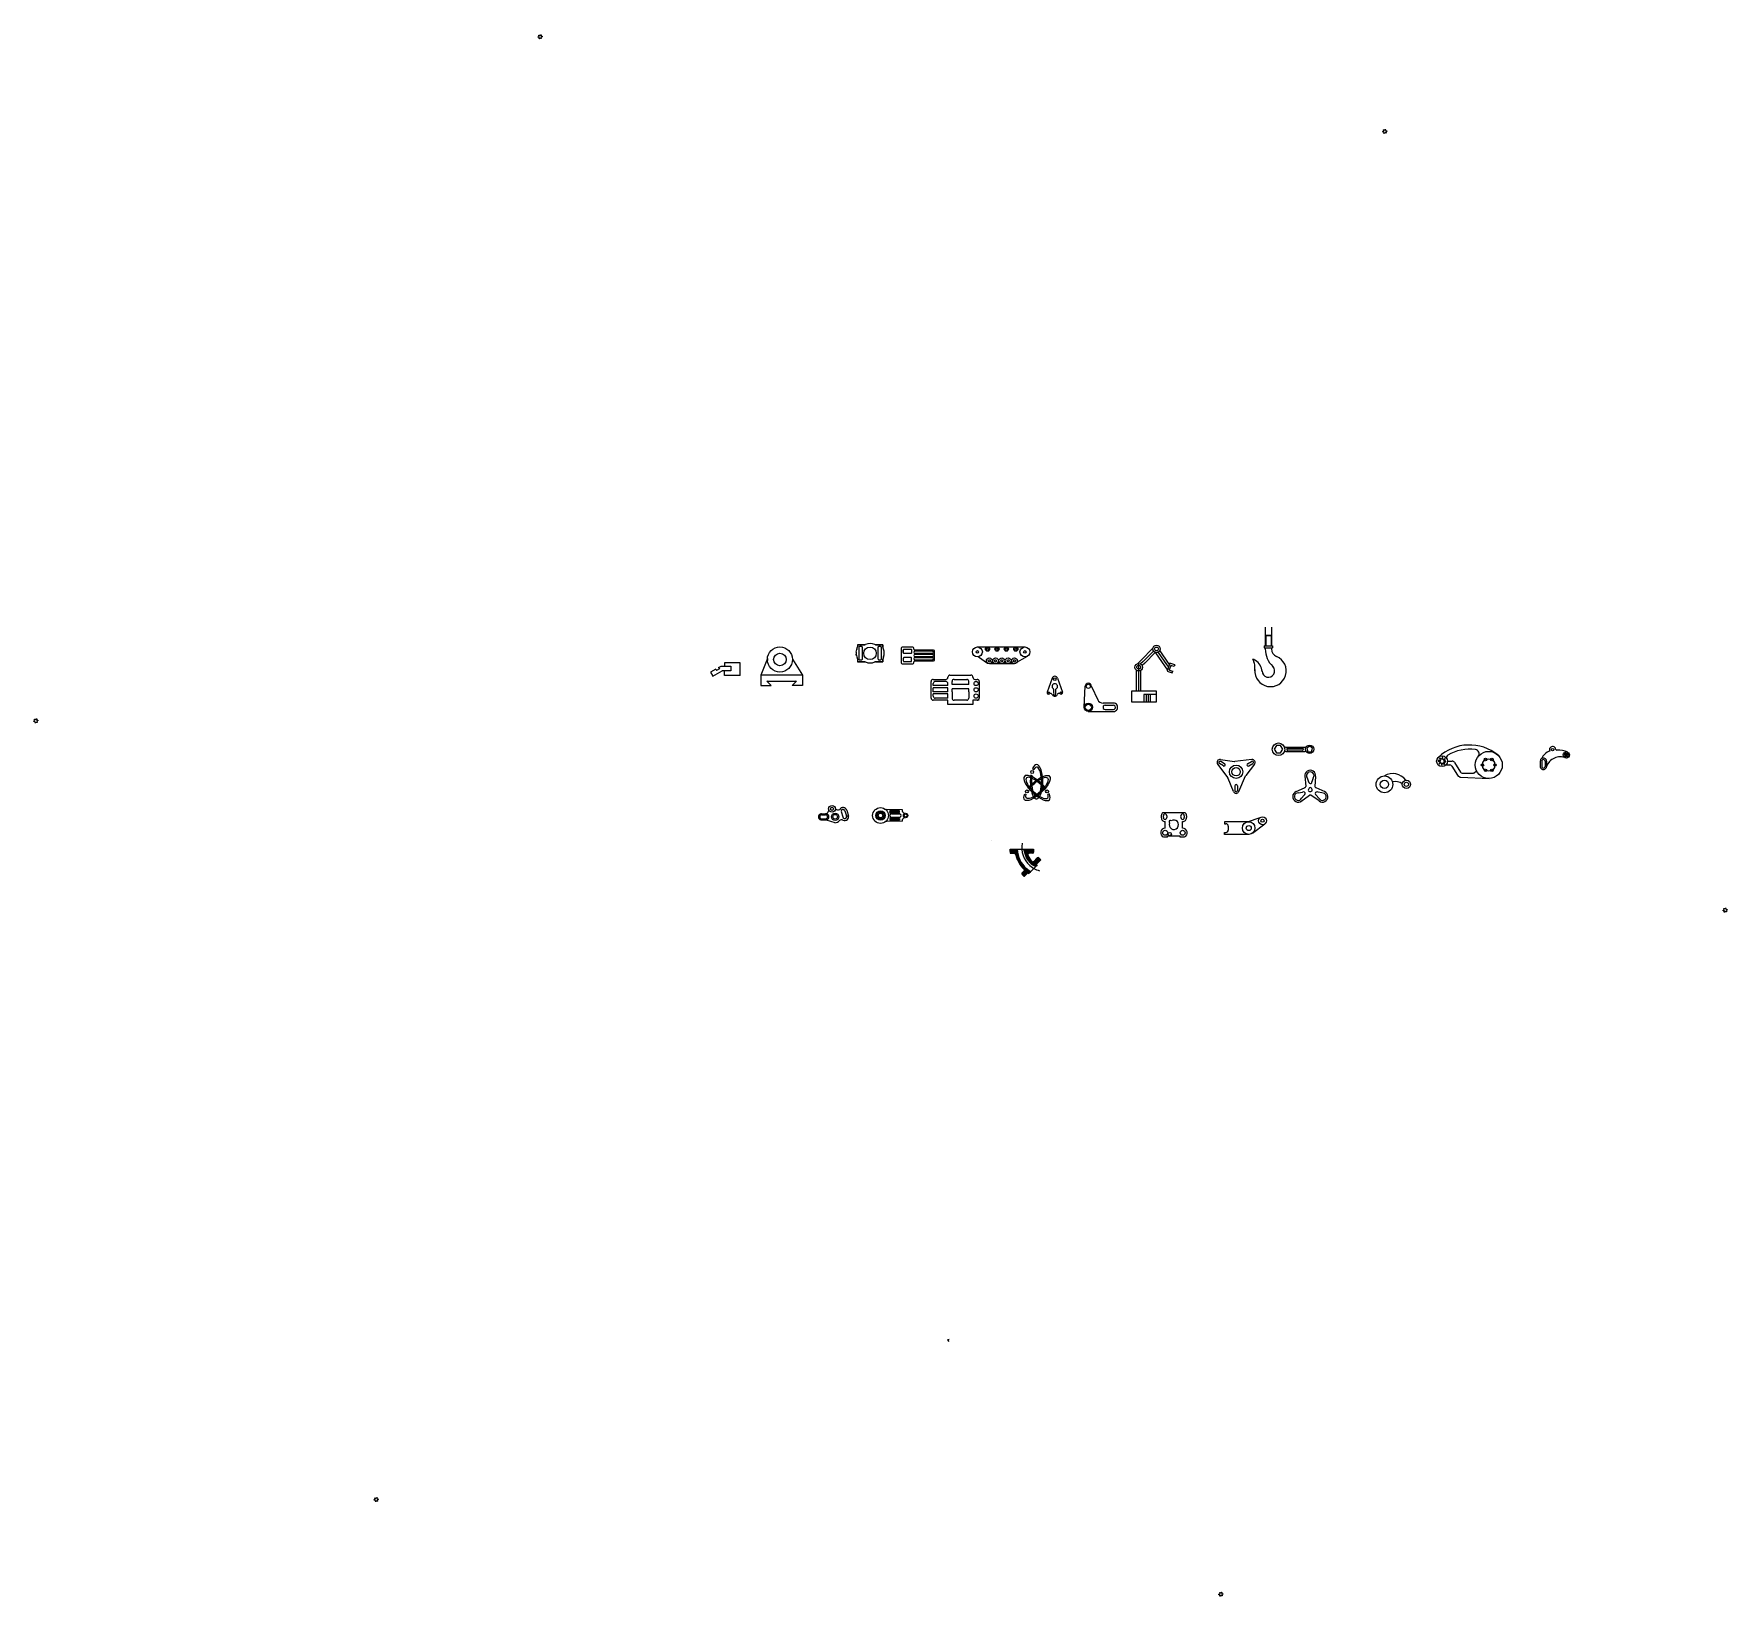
# Model space of a CAD drawing. Header units: millimetres. Extents: x -3283 to 4809, y -4488 to 2982.
import ezdxf

# ---------------------------------------------------------------- set-up
doc = ezdxf.new("R2010")
doc.units = ezdxf.units.MM
doc.header["$MEASUREMENT"] = 0

# ---------------------------------------------------------------- blocks, each defined once
blk = doc.blocks.new('*U1')
for radius in [13.8, 5]:
    blk.add_circle((0, 0), radius)
blk = doc.blocks.new('*U2')
at = {"color": 0, "linetype": 'ByBlock', "lineweight": -2, "transparency": 16777216}
for p in [(0, 0), (30, 0), (60, 0), (90, 0), (120, 0)]:
    blk.add_blockref('*U1', p, dxfattribs=at)
blk = doc.blocks.new('*U3')
for radius in [10, 5]:
    blk.add_circle((0, 0), radius)
blk = doc.blocks.new('*U4')
at = {"color": 0, "linetype": 'ByBlock', "lineweight": -2, "transparency": 16777216}
for p in [(0, 0), (45, 0), (90, 0), (135, 0)]:
    blk.add_blockref('*U3', p, dxfattribs=at)
blk = doc.blocks.new('*U8')
at = {"color": 0, "linetype": 'Continuous'}
for p, q in [((1.6, 4.3), (-1.6, 4.3)), ((-1.6, 4.3), (-1.6, -3.7)), ((1.6, -4.3), (1.6, 4.3))]:
    blk.add_line(p, q, dxfattribs=at)
blk = doc.blocks.new('*U9')
at = {"color": 0, "linetype": 'ByBlock', "lineweight": -2, "transparency": 16777216}
for p, rotation in [((3437.6, -482.8), 44.99999999999996), ((3457, -485.1), 314.9999999999999), ((3432.5, -492.1), 89.99999999999997), ((3435.4, -502.3), 135), ((3444.6, -507.4), 180), ((3454.8, -504.5), 225), ((3459.9, -495.3), 269.9999999999999)]:
    blk.add_blockref('*U8', p, dxfattribs=dict(at, rotation=rotation))
blk.add_blockref('*U8', (3447.8, -479.9), dxfattribs=at)
blk = doc.blocks.new('*U10')
at = {"color": 0, "linetype": 'Continuous'}
blk.add_circle((0, 0), 6, dxfattribs=at)
blk = doc.blocks.new('*U11')
at = {"color": 0, "linetype": 'ByBlock', "lineweight": -2, "transparency": 16777216}
for p, rotation in [((3654.2, -485.5), 120), ((3684.2, -485.5), 59.99999999999999), ((3639.2, -511.5), 180), ((3654.2, -537.5), 239.9999999999999), ((3684.2, -537.5), 299.9999999999999)]:
    blk.add_blockref('*U10', p, dxfattribs=dict(at, rotation=rotation))
blk.add_blockref('*U10', (3699.2, -511.5), dxfattribs=at)
blk = doc.blocks.new('*U12')
at = {"color": 0, "linetype": 'Continuous'}
blk.add_circle((0, 0), 2, dxfattribs=at)
blk = doc.blocks.new('*U13')
at = {"color": 0, "linetype": 'Continuous'}
for p, q in [((-2.3, 5.4), (-4.4, -5.4)), ((4.4, -0.8), (-2.3, 5.4))]:
    blk.add_line(p, q, dxfattribs=at)
at = {"color": 0, "linetype": 'ByBlock', "lineweight": -2, "transparency": 16777216}
blk.add_blockref('*U12', (4032.5, -465), dxfattribs=at)
for p, rotation in [((4035.3, -457.5), 299.9999999999999), ((4037.6, -471.2), 59.99999999999997), ((4043.1, -456.2), 239.9999999999999), ((4045.5, -469.8), 120), ((4048.3, -462.3), 180)]:
    blk.add_blockref('*U12', p, dxfattribs=dict(at, rotation=rotation))
blk = doc.blocks.new('*U14')
at = {"color": 0, "linetype": 'ByBlock', "lineweight": -2, "transparency": 16777216}
for p, rotation in [((755.1, -762.6), 120), ((750.7, -751.3), 59.99999999999999), ((767, -764.4), 180), ((774.6, -755), 239.9999999999999), ((770.2, -743.7), 299.9999999999999)]:
    blk.add_blockref('*U13', p, dxfattribs=dict(at, rotation=rotation))
blk.add_blockref('*U13', (758.3, -741.9), dxfattribs=at)

msp = doc.modelspace()

# ---------------------------------------------------------------- hatches: boundary and pattern name
h = msp.add_hatch()
h.set_pattern_fill('EARTH', color=4)
h.paths.add_polyline_path([(1494.6, -914.6), (1448.8, -914.6, 0.193846), (1481.7, -983.4), (1503.8, -997.4), (1511.4, -989.8, -0.014497), (1506.7, -987.4), (1528.6, -965.5), (1519.1, -955.9, 0.414214), (1512, -955.9), (1494.7, -973.2, -0.409364), (1487.7, -973.3, -0.10033), (1467.3, -943.6, -0.536606), (1474.2, -933.2), (1489.6, -933.2, 0.413396), (1494.6, -928.2)])
h.paths.add_polyline_path([(1416.3, -914.6), (1382.1, -914.6), (1382.1, -933.1), (1401.6, -933.1, -0.352776), (1408.9, -939.1, 0.146188), (1449.1, -1011.7, -0.416985), (1449.1, -1018.8), (1439.5, -1028.4, 0.414214), (1439.5, -1035.5), (1449.1, -1045), (1467.4, -1026.7), (1471.5, -1029.7), (1479.1, -1022.1), (1460.3, -1007.6), (1460.2, -1007.8, -0.198912)])
h = msp.add_hatch()
h.set_pattern_fill('ANSI31', color=4)
h.paths.add_polyline_path([(1382.1, -914.6), (1382.1, -933.1), (1401.6, -933.1, -0.352776), (1408.9, -939.1, 0.146188), (1449.1, -1011.7, -0.416985), (1449.1, -1018.8), (1439.5, -1028.4, 0.414214), (1439.5, -1035.5), (1449.1, -1045), (1467.4, -1026.7), (1471.5, -1029.7), (1479.1, -1022.1), (1460.3, -1007.6), (1460.2, -1007.8, -0.198912), (1416.3, -914.6)])
h.paths.add_polyline_path([(1448.8, -914.6, 0.193846), (1481.7, -983.4), (1503.8, -997.4), (1511.4, -989.8, -0.014497), (1506.7, -987.4), (1528.6, -965.5), (1519.1, -955.9, 0.414214), (1512, -955.9), (1494.7, -973.2, -0.409364), (1487.7, -973.3, -0.10033), (1467.3, -943.6, -0.536606), (1474.2, -933.2), (1489.6, -933.2, 0.413396), (1494.6, -928.2), (1494.6, -914.6)])

# ---------------------------------------------------------------- linework, layer by layer
for p, q in [((2601.5, 147), (2601.5, 57.1)), ((2601.5, 106.7), (2603.5, 108.7)), ((2601.5, 106.7), (2603.6, 108.7)), ((2601.5, 106.7), (2601.5, 57.1)), ((2601.5, 106.7), (2601.5, 106.7)), ((2601.5, 106.7), (2601.5, 106.7)), ((2601.5, 106.7), (2631.5, 106.7)), ((2603.5, 108.7), (2603.5, 57.1)), ((2603.6, 108.7), (2629.4, 108.7)), ((2631.5, 106.7), (2629.4, 108.7)), ((2629.5, 108.7), (2631.5, 106.7)), ((2629.5, 108.7), (2629.5, 57.1)), ((2631.5, 147), (2631.5, 57.1)), ((2631.5, 106.7), (2631.5, 57.1)), ((2631.5, 106.7), (2631.5, 106.7)), ((646.7, 26.7), (649, 40.6)), ((647.9, 9.7), (646.7, 17.1)), ((649.3, 41.7), (653, 53)), ((649.3, 4.6), (653, -6.7)), ((652.5, 62.2), (652.5, 63)), ((688.2, 63), (691, 64.1)), ((738.2, 63), (735.5, 64.1)), ((777.7, 41.7), (774, 53)), ((777.7, 4.6), (774, -6.7)), ((861.5, 46.5), (861.5, -23.5)), ((916.5, 51.5), (866.5, 51.5)), ((871.5, 36.5), (871.5, 25.5)), ((921.5, 41.5), (921.5, 46.5)), ((921.5, 26.5), (921.5, 26.5)), ((921.5, 11.5), (921.5, 11.5)), ((1016.5, 36.5), (926.5, 36.5)), ((1011.5, 31.5), (926.5, 31.5)), ((1011.5, 21.5), (926.5, 21.5)), ((1011.5, 16.5), (926.5, 16.5)), ((926.5, 6.5), (1011.5, 6.5)), ((926.5, 1.5), (1011.5, 1.5)), ((1016.5, 26.5), (1016.5, 26.5)), ((1016.5, 11.5), (1016.5, 11.5)), ((1021.5, -8.5), (1021.5, 31.5)), ((1226.5, 52.2), (1453, 52.2)), ((1231.7, 5.6), (1274.5, -24.8)), ((1402.5, -27.3), (1464.7, 7.8)), ((2063, 44.1), (2009.7, -9.3)), ((2066.7, 32.2), (2017.4, -17)), ((2075.6, 25.5), (2025.2, -24.8)), ((2076.7, 24.6), (2120, -37.3)), ((2089.1, 26.1), (2129, -31)), ((2097.2, 33.7), (2138, -24.6)), ((2596.5, 57.1), (2636.5, 57.1)), ((2596.5, 57.1), (2596.5, 47.5)), ((2596.5, 47.5), (2636.5, 47.5)), ((2601.5, 47.5), (2601.5, 42.5)), ((2631.5, 47.5), (2631.5, 42.7)), ((2636.5, 57.1), (2636.5, 47.5)), ((-24.2, -53.2), (-50.2, -68.2)), ((-50.2, -68.2), (-38.9, -87.7)), ((-38.9, -87.7), (6.5, -61.5)), ((-24.2, -53.2), (-20.5, -59.7)), ((-7.5, -52.2), (-20.5, -59.7)), ((-11.2, -45.7), (0.5, -39)), ((-11.2, -45.7), (-7.5, -52.2)), ((0.5, -39), (0.5, -39)), ((0.5, -39), (17, -39)), ((47, -61.5), (6.5, -61.5)), ((92, -24), (17, -24)), ((17, -24), (17, -39)), ((17, -39), (47, -39)), ((17, -69), (17, -61.5)), ((17, -84), (17, -69)), ((24.2, -62.4), (24.2, -62.4)), ((47, -39), (47, -61.5)), ((92, -84), (92, -24)), ((222.1, -3.5), (190.4, -82.3)), ((222.1, -3.5), (222.2, -12.4)), ((222.2, -12.4), (222.1, -3.5)), ((342, -6.5), (342, -6.5)), ((342, -6.5), (381.6, -70.2)), ((381.6, -70.2), (390.4, -82.3)), ((652.5, -18.5), (652.5, -18.5)), ((688.2, -18.5), (691, -19.6)), ((738.2, -18.5), (735.5, -19.6)), ((866.5, -28.5), (916.5, -28.5)), ((921.5, -3.5), (921.5, -3.5)), ((921.5, -23.5), (921.5, -18.5)), ((926.5, -8.5), (1011.5, -8.5)), ((926.5, -13.5), (1016.5, -13.5)), ((1016.5, -3.5), (1016.5, -3.5)), ((1274.5, -24.8), (1274.5, -24.8)), ((1274.5, -24.8), (1283.6, -27.3)), ((1283.6, -27.3), (1312.5, -27.3)), ((1312.5, -27.3), (1342.5, -27.3)), ((1342.5, -27.3), (1372.5, -27.3)), ((1372.5, -27.3), (1402.5, -27.3)), ((1985.5, -84), (1985.5, -58.7)), ((1985.5, -84), (1985.5, -58.7)), ((1985.5, -84), (1985.5, -58.7)), ((2009.7, -9.3), (1991.8, -27.1)), ((1996.5, -84), (1996.5, -26.5)), ((1996.5, -84), (1996.5, -26.5)), ((1996.5, -84), (1996.5, -26.5)), ((2017.4, -17), (2005.5, -28.9)), ((2007.5, -84), (2007.5, -58.7)), ((2007.5, -84), (2007.5, -58.7)), ((2007.5, -84), (2007.5, -58.7)), ((2025.2, -24.8), (2012.9, -37.1)), ((2120, -37.3), (2134.5, -58)), ((2129, -31), (2138.7, -44.7)), ((2138, -24.6), (2142.9, -31.5)), ((2546.5, -17.5), (2546.6, -17.5)), ((2554.2, -12.5), (2550.2, -10.2)), ((92, -84), (17, -84)), ((92, -84), (92, -84)), ((92, -84), (92, -84)), ((390.4, -82.3), (190.4, -82.3)), ((190.4, -82.3), (190.4, -132.3)), ((190.4, -132.3), (240.4, -132.3)), ((240.4, -132.3), (219.2, -111.1)), ((219.2, -111.1), (361.6, -111.1)), ((224.7, -106.8), (224.7, -106.8)), ((340.4, -132.3), (361.6, -111.1)), ((390.4, -132.3), (340.4, -132.3)), ((356.1, -106.8), (356.1, -106.8)), ((390.4, -82.3), (390.4, -132.3)), ((1004.5, -192.5), (1004.5, -112.5)), ((1014.5, -102.5), (1034.5, -102.5)), ((1014.5, -132.5), (1014.5, -122.5)), ((1084.5, -132.5), (1014.5, -132.5)), ((1014.5, -162.5), (1014.5, -142.5)), ((1084.5, -142.5), (1014.5, -142.5)), ((1074.5, -112.5), (1024.5, -112.5)), ((1034.5, -102.5), (1074.5, -102.5)), ((1084.5, -92.5), (1084.5, -92.5)), ((1084.5, -132.5), (1084.5, -122.5)), ((1084.5, -162.5), (1084.5, -142.5)), ((1094.5, -82.5), (1194.5, -82.5)), ((1104.5, -127.5), (1104.5, -112.5)), ((1184.5, -127.5), (1104.5, -127.5)), ((1104.5, -162.5), (1104.5, -147.5)), ((1184.5, -147.5), (1104.5, -147.5)), ((1114.5, -102.5), (1174.5, -102.5)), ((1184.5, -127.5), (1184.5, -112.5)), ((1184.5, -162.5), (1184.5, -147.5)), ((1204.5, -92.5), (1204.5, -92.5)), ((1214.5, -102.5), (1224.5, -102.5)), ((1234.5, -112.5), (1234.5, -192.5)), ((1582.3, -96.9), (1558.9, -164.2)), ((1590.3, -168.6), (1590.3, -150.2)), ((1601.3, -169.9), (1601.3, -149.9)), ((1608.7, -96.9), (1632.1, -164.2)), ((1736, -235), (1741, -135.2)), ((1771, -136), (1800.8, -199.8)), ((1985.5, -159.5), (1985.5, -84)), ((1985.5, -159.5), (1985.5, -84)), ((1985.5, -159.5), (1985.5, -84)), ((1996.5, -159.5), (1996.5, -84)), ((1996.5, -159.5), (1996.5, -84)), ((1996.5, -159.5), (1996.5, -84)), ((2007.5, -159.5), (2007.5, -84)), ((2007.5, -159.5), (2007.5, -84)), ((2007.5, -159.5), (2007.5, -84)), ((1084.5, -162.5), (1014.5, -162.5)), ((1084.5, -172.5), (1014.5, -172.5)), ((1014.5, -182.5), (1014.5, -172.5)), ((1084.5, -202.5), (1014.5, -202.5)), ((1084.5, -192.5), (1024.5, -192.5)), ((1084.5, -192.5), (1084.5, -172.5)), ((1084.5, -222.5), (1084.5, -202.5)), ((1204.5, -222.5), (1084.5, -222.5)), ((1104.5, -162.5), (1104.5, -192.5)), ((1174.5, -202.5), (1114.5, -202.5)), ((1184.5, -162.5), (1184.5, -192.5)), ((1234.5, -202.5), (1204.5, -202.5)), ((1204.5, -202.5), (1204.5, -222.5)), ((1224.5, -202.5), (1204.5, -202.5)), ((1876.5, -216), (1826.1, -216)), ((1836, -226), (1876, -226)), ((2081.5, -174.5), (2021.5, -174.5)), ((2021.5, -174.5), (2021.5, -209.5)), ((2031.5, -174.5), (2031.5, -209.5)), ((2041.5, -174.5), (2041.5, -209.5)), ((2051.5, -174.5), (2051.5, -209.5)), ((1755.5, -256), (1875.5, -256)), ((1836.5, -246), (1876.8, -246)), ((2699.2, -426.7), (2791.2, -426.7)), ((2699.2, -446.7), (2791.2, -446.7)), ((2708.9, -431.7), (2779.1, -431.7)), ((2778.6, -441.7), (2709.1, -441.7)), ((1487.5, -563.2), (1480.8, -560.6)), ((1489.1, -529.2), (1495.7, -532.9)), ((2373.7, -508.1), (2422.2, -573.6)), ((2401.5, -516.2), (2382, -505)), ((2386.8, -485.9), (2454.1, -495.1)), ((2407, -505.6), (2388.3, -494.8)), ((2537.5, -485.9), (2456.6, -495.1)), ((2474.9, -638.9), (2507.3, -564.2)), ((2550.2, -508.4), (2508.6, -562)), ((2516.6, -505.9), (2536.1, -494.6)), ((2523.1, -516), (2541.8, -505.2)), ((1475.3, -625.9), (1468.8, -622.9)), ((1545.8, -625.9), (1552.3, -622.9)), ((2449.1, -638.6), (2423.4, -575.8)), ((2456, -611.3), (2456, -632.9)), ((2468, -610.8), (2468, -633.3)), ((1451.8, -650.4), (1458.9, -652.7)), ((1569.3, -650.4), (1562.2, -652.7))]:
    msp.add_line(p, q)
at = {"extrusion": (-1.16788e-16, 3.68546e-17, -1)}
for p, q in [((2144.7, -25.7), (2132.7, -63.8)), ((2132.7, -63.8), (2156.5, -71.3)), ((2149.9, -35.7), (2142.7, -58.6)), ((2142.7, -58.6), (2158.9, -63.7)), ((2168.5, -33.2), (2144.7, -25.7)), ((2166.1, -40.8), (2149.9, -35.7)), ((2156.5, -71.3), (2158.9, -63.7)), ((2168.5, -33.2), (2166.1, -40.8))]:
    msp.add_line(p, q, dxfattribs=at)
at = {"color": 0, "linetype": 'Continuous'}
for p, q in [((2790.5, -563.2), (2795, -613.9)), ((3472.2, -493.7), (3493.8, -493.7)), ((3472.2, -511.7), (3482.6, -511.7)), ((3492.7, -517.2), (3520.6, -560.9)), ((3505.6, -500.1), (3534.5, -545.5)), ((3543, -550.1), (3596.3, -550.1)), ((3599.5, -549), (3610.6, -539.7)), ((3915.4, -493.7), (3915.4, -519)), ((3922.4, -493.7), (3922.4, -518.9)), ((3938.4, -493.7), (3938.4, -519.1)), ((3945.4, -493.7), (3945.4, -519)), ((2748.8, -639.1), (2788.2, -620.8)), ((2760.6, -645.4), (2779.7, -641.8)), ((2802.2, -573.7), (2808.5, -591.5)), ((2811.3, -622.9), (2807.9, -628.7)), ((2813.1, -637.7), (2819.8, -637.7)), ((2825, -628.7), (2821.7, -622.9)), ((2830.8, -573.6), (2824.4, -591.9)), ((2842.2, -566.5), (2838, -613.9)), ((2887, -640.5), (2844.8, -620.8)), ((2872.1, -645.4), (2853.5, -642)), ((3536.5, -570.1), (3670.9, -576.6)), ((601, -728.3), (609.6, -756.9)), ((867.7, -726.2), (792.3, -725.2)), ((867.7, -733.4), (867.7, -726.2)), ((2771.9, -685.5), (2813, -656.6)), ((2775.1, -670.1), (2787.3, -655.7)), ((2858.4, -683.6), (2819.9, -656.6)), ((2857.9, -670.3), (2845.2, -655.5)), ((481, -744.5), (503, -744.6)), ((481, -750.5), (500.1, -750.5)), ((481, -768.5), (500.1, -768.4)), ((481, -774.5), (498.8, -774.3)), ((502.5, -774.4), (544.3, -787.4)), ((574.8, -734.3), (583, -759.5)), ((592.4, -730.8), (601, -759.5)), ((792.3, -730.2), (792.3, -730.2)), ((867.7, -780.2), (792.3, -781.1)), ((852.7, -731), (807.7, -730.4)), ((807.7, -734.4), (807.7, -730.4)), ((852.7, -735), (807.7, -734.4)), ((852.7, -739), (807.7, -738.4)), ((807.7, -742.4), (807.7, -738.4)), ((852.7, -743), (807.7, -742.4)), ((852.7, -763.4), (807.7, -763.9)), ((807.7, -763.9), (807.7, -767.9)), ((852.7, -767.4), (807.7, -767.9)), ((852.7, -771.4), (807.7, -771.9)), ((807.7, -771.9), (807.7, -775.9)), ((852.7, -775.4), (807.7, -775.9)), ((816.3, -745.2), (852.7, -745.2)), ((816.3, -761.1), (852.7, -761.1)), ((852.7, -735), (852.7, -731)), ((852.7, -743), (852.7, -739)), ((852.7, -745.2), (852.7, -745.2)), ((852.7, -761.2), (852.7, -761.1)), ((852.7, -763.4), (852.7, -767.4)), ((852.7, -771.4), (852.7, -775.4)), ((867.7, -780.2), (867.7, -772.9)), ((2104.6, -754.8), (2104.6, -763)), ((2112.6, -738.9), (2216.5, -738.9)), ((2224.5, -754.8), (2224.5, -763)), ((2522.2, -783.3), (2405.9, -783.3)), ((2405.9, -783.3), (2405.9, -792.7)), ((2405.9, -792.7), (2413.4, -792.7)), ((2424.7, -803.9), (2424.7, -822.6)), ((2512.3, -785), (2582.2, -760.5)), ((2540.4, -837.1), (2599.6, -793.3)), ((2114.3, -855.9), (2134.6, -855.9)), ((2134.6, -850.9), (2194.6, -850.9)), ((2194.6, -855.9), (2215.7, -855.9)), ((2405.9, -843.3), (2405.9, -833.9)), ((2405.9, -833.9), (2413.4, -833.9)), ((2522.2, -843.3), (2405.9, -843.3))]:
    msp.add_line(p, q, dxfattribs=at)
at = {"color": 4, "linetype": 'Continuous'}
for p, q in [((2122.6, -813.9), (2122.6, -781.9)), ((2206.6, -813.9), (2206.6, -781.9)), ((2122.6, -856), (2122.6, -855.9)), ((2134.6, -856), (2134.6, -850.9)), ((2194.6, -856), (2194.6, -850.9)), ((2206.6, -856), (2206.6, -855.9))]:
    msp.add_line(p, q, dxfattribs=at)
at = {"color": 4}
for p, q in [((1291.1, -873.4), (1291.1, -873.4)), ((1382.1, -914.6), (1494.6, -914.6)), ((1382.1, -914.6), (1382.1, -933.1)), ((1382.1, -914.6), (1494.6, -914.6)), ((1382.1, -933.1), (1401.6, -933.1)), ((1489.6, -933.2), (1474.2, -933.2)), ((1494.6, -914.6), (1494.6, -928.2)), ((1494.7, -973.2), (1512, -955.9)), ((1506.7, -987.4), (1528.6, -965.5)), ((1519.1, -955.9), (1528.6, -965.5)), ((1439.5, -1028.4), (1449.1, -1018.8)), ((1439.5, -1035.5), (1449.1, -1045)), ((1449.1, -1045), (1467.4, -1026.7)), ((1479.1, -1022.1), (1458.7, -1006.4)), ((1460.2, -1007.8), (1460.3, -1007.6)), ((1467.4, -1026.7), (1471.5, -1029.7)), ((1471.5, -1029.7), (1511.4, -989.8)), ((1475.8, -992.2), (1495.1, -1006.1)), ((1483.3, -984.6), (1481.7, -983.4)), ((1481.7, -983.4), (1503.8, -997.4)), ((1483.2, -984.7), (1483.4, -984.5))]:
    msp.add_line(p, q, dxfattribs=at)
for points in [[(688.2, 63), (652.5, 63), (652.5, 62.2)], [(652.5, 62.2), (652.5, 63), (688.2, 63)], [(652.5, 62.2), (652.5, 63), (688.2, 63)], [(688.8, 63), (653, 63), (653, 53)], [(738.2, 63), (774, 63), (774, 53)], [(738.2, 63), (774, 63), (774, 53)], [(774, 53), (774, 63), (738.2, 63)], [(688.2, -18.5), (652.5, -18.5)], [(688.2, -18.5), (652.5, -18.5)], [(652.5, -18.5), (688.2, -18.5)], [(653, -6.7), (653, -18.5), (688.8, -18.5)], [(738.2, -18.5), (774, -18.5), (774, -6.7)], [(774, -6.7), (774, -18.5), (738.2, -18.5)], [(774, -6.7), (774, -18.5), (738.2, -18.5)]]:
    msp.add_lwpolyline(points)
for points in [[(665, -11, -0.414214), (660, -6), (660, 50.5, -0.414214), (665, 55.5), (670, 55.5, -0.414214), (675, 50.5), (675, -6, -0.414214), (670, -11)], [(911.5, 36.5), (911.5, 25.5, -0.414214), (906.5, 20.5), (876.5, 20.5, -0.414214), (871.5, 25.5), (871.5, 36.5, -0.414214), (876.5, 41.5), (906.5, 41.5, -0.414214)], [(876.5, -18), (906.5, -18, 0.414214), (911.5, -13), (911.5, -3, 0.414214), (906.5, 2), (876.5, 2, 0.414214), (871.5, -3), (871.5, -13, 0.414214)]]:
    msp.add_lwpolyline(points, format="xyb", close=True)
msp.add_lwpolyline([(751.5, -6), (751.5, 50.5, -0.414214), (756.5, 55.5), (761.5, 55.5, -0.414214), (766.5, 50.5), (766.5, -6, -0.414214), (761.5, -11), (756.5, -11)], format="xyb")
for points in [[(1961.5, -209.5), (2081.5, -209.5), (2081.5, -159.5), (1961.5, -159.5)], [(2654.6, -419.4), (2644.6, -436.7), (2654.6, -454), (2674.6, -454), (2684.6, -436.7), (2674.6, -419.4)], [(2813.6, -421.7), (2799.3, -432.1), (2804.7, -448.8), (2822.4, -448.8), (2827.8, -432.1)]]:
    msp.add_lwpolyline(points, close=True)
for centre, radius in [((282, -7.5), 60), ((282, -7.5), 30), ((712.5, 22), 30), ((1225.5, 28.5), 23.8), ((1225.5, 28.5), 6.25), ((1453, 28.5), 23.8), ((1453, 28.5), 6.25), ((2081.5, 42.5), 18), ((2081.5, 42.5), 9), ((1996.5, -44.5), 18), ((1996.5, -44.5), 9), ((1219.5, -122.5), 10), ((1219.5, -152.5), 10), ((1595.5, -101.5), 6), ((1756, -136), 10), ((1219.5, -182.5), 10), ((1565.5, -166.5), 4), ((1565.5, -166.5), 4), ((1565.5, -166.5), 4), ((1565.5, -166.5), 4), ((1625.5, -166.5), 4), ((1625.5, -166.5), 4), ((1625.5, -166.5), 4), ((1625.5, -166.5), 4), ((1756, -236), 20), ((1756, -236), 15), ((2664.6, -436.7), 30), ((2813.6, -436.7), 20), ((1487.5, -545.2), 7), ((2462, -544.3), 32), ((2462, -544.3), 20), ((1462.2, -638.3), 7), ((1558.9, -638.3), 7)]:
    msp.add_circle(centre, radius)
at = {"color": 0, "linetype": 'Continuous'}
for centre, radius in [((3446.2, -493.7), 26), ((3669.2, -511.7), 65), ((3669.2, -511.7), 30), ((3974.3, -438.7), 6), ((4040.4, -463.7), 15), ((4040.4, -463.7), 4), ((3170.9, -604.4), 40), ((3170.9, -604.4), 20), ((3275.9, -604.4), 20), ((3275.9, -604.4), 10), ((531, -721.5), 16.2), ((531, -721.5), 7.5), ((762.7, -753.2), 37.5), ((546, -759.5), 17.5), ((546, -759.5), 11.2), ((762.7, -753.2), 22.5), ((762.7, -753.2), 18), ((762.7, -753.2), 10.5), ((882.7, -753.2), 10.5), ((882.7, -753.2), 7.5), ((2522.2, -813.3), 30), ((2522.2, -813.3), 12), ((2588.4, -778.2), 18.8), ((2588.4, -778.2), 7.5), ((2123.4, -835.9), 12), ((2144.6, -841.9), 8), ((2206.6, -835.9), 12)]:
    msp.add_circle(centre, radius, dxfattribs=at)
for centre, radius, start, end in [((676.3, 21.9), 30, 170.77011, 189.22989), ((676.3, 21.9), 30, 170.77011, 189.22989), ((706.4, 23.2), 60, 185.41785, 198.01469), ((706.4, 23.2), 60, 161.98531, 163.07805), ((713.2, 8.4), 60, 68.19859, 111.80141), ((720.6, 23.2), 60, 341.98531, 18.01469), ((866.5, 46.5), 5, 90, 180), ((916.5, 46.5), 5, 0, 90), ((926.5, 41.5), 5, 180, 270), ((926.5, 26.5), 5, 90, 180), ((926.5, 26.5), 5, 180, 270), ((926.5, 11.5), 5, 90, 180), ((926.5, 11.5), 5, 180, 270), ((926.5, -3.5), 5, 90, 180), ((1011.5, 26.5), 5, 0, 90), ((1011.5, 26.5), 5, 270, 0), ((1011.5, 11.5), 5, 0, 90), ((1011.5, 11.5), 5, 270, 0), ((1011.5, -3.5), 5, 0, 90), ((1016.5, 31.5), 5, 0, 90), ((2626.5, -62.5), 75, 175.23735, 67.29634), ((2716.5, 42.5), 115, 180, 226.39718), ((2670.5, 42.7), 39, 180, 247.29634), ((713.2, 36.1), 60, 248.19859, 291.80141), ((756.5, -6), 5, 180, 270), ((866.5, -23.5), 5, 180, 270), ((916.5, -23.5), 5, 270, 0), ((926.5, -3.5), 5, 180, 270), ((926.5, -18.5), 5, 90, 180), ((1011.5, -3.5), 5, 270, 0), ((1016.5, -8.5), 5, 270, 0), ((2516.9, -71.8), 70, 60.40847, 69.59033), ((2462.1, -48.8), 90, 351.24448, 28.25765), ((2551.5, -16.8), 5, 188.62693, 199.71684), ((2516.9, -71.8), 70, 5.33426, 57.87292), ((2616.5, -62.5), 30, 180, 46.39718), ((1014.5, -112.5), 10, 90, 180), ((1024.5, -122.5), 10, 90, 180), ((1074.5, -92.5), 10, 270, 0), ((1074.5, -122.5), 10, 0, 90), ((1094.5, -92.5), 10, 90, 180), ((1114.5, -112.5), 10, 90, 180), ((1174.5, -112.5), 10, 0, 90), ((1194.5, -92.5), 10, 0, 90), ((1214.5, -92.5), 10, 180, 270), ((1224.5, -112.5), 10, 0, 90), ((1595.5, -101.5), 14, 19.16378, 160.83622), ((1595.5, -136.5), 13, 303.31807, 238.98189), ((1587.3, -150.2), 3, 0, 58.98189), ((1604.3, -149.9), 3, 123.31807, 180), ((1756, -136), 15, 360, 177.13402), ((1014.5, -192.5), 10, 180, 270), ((1024.5, -182.5), 10, 180, 270), ((1114.5, -192.5), 10, 180, 270), ((1174.5, -192.5), 10, 270, 0), ((1224.5, -192.5), 10, 270, 0), ((1565.5, -166.5), 7, 160.83622, 305.44391), ((1565.5, -166.5), 7, 160.83622, 305.44391), ((1565.5, -166.5), 7, 160.83622, 305.44391), ((1565.5, -166.5), 7, 160.83622, 305.44391), ((1575.4, -180.3), 10, 23.71926, 125.44391), ((1595.5, -171.5), 12, 203.71926, 336.28074), ((1595.5, -171.5), 6, 150.9454, 15.25512), ((1615.6, -180.3), 10, 54.55609, 156.28074), ((1625.5, -166.5), 7, 234.55609, 19.16378), ((1625.5, -166.5), 7, 234.55609, 19.16378), ((1625.5, -166.5), 7, 234.55609, 19.16378), ((1625.5, -166.5), 7, 234.55609, 19.16378), ((1826.1, -188), 28, 205, 270), ((1836, -236), 10, 90, 272.72631), ((1876, -236), 10, 265.65288, 90), ((1876, -236), 20, 268.5679, 91.39718), ((2699.2, -416.7), 10, 210, 270), ((2699.2, -456.7), 10, 90, 150), ((2709.1, -436.7), 5, 88.22845, 270.01695), ((2779.1, -436.7), 5, 264.80073, 90.00196), ((2791.2, -416.7), 10, 270, 318.18969), ((2791.2, -456.7), 10, 41.81031, 90), ((2384.9, -499.8), 14, 82.22106, 216.51912), ((2384.9, -499.8), 6, 56.45246, 240.05616), ((2404, -510.8), 6, 235.19716, 60.03046), ((2455.4, -485.2), 10, 262.22106, 276.51912), ((2516.5, -568.1), 10, 142.22106, 156.51912), ((2520, -510.8), 6, 115.19716, 300.03046), ((2539.1, -499.8), 6, 296.45246, 120.05616), ((2539.1, -499.8), 14, 322.22106, 96.51912), ((2414.1, -579.6), 10, 22.22106, 36.51912), ((2462, -633.3), 14, 202.22106, 336.51912), ((2462, -611.3), 6, 355.19716, 180.03046), ((2462, -633.3), 6, 176.45246, 0.05616), ((1550.6, -908.2), 112.5, 168.69007, 228.27049), ((1550.6, -908.2), 145, 192.27346, 225.54168), ((1550.6, -908.2), 134.5, 182.73509, 227.73509), ((1550.6, -908.2), 102, 183.60758, 228.60758), ((1550.6, -908.2), 90.5, 203.03314, 225.95035), ((1550.6, -908.2), 112.5, 240.42274, 255.57923), ((1550.6, -908.2), 90.5, 240.75117, 244.30439)]:
    msp.add_arc(centre, radius, start, end)
for centre, radius, start, end in [((3577, -633.9), 217.7, 50.68184, 133.23686), ((3446.2, -493.7), 10, 90, 116.56505), ((3446.2, -493.7), 10, 45, 71.56505), ((3479.7, -475.7), 12, 121.58673, 208.2317), ((3577, -633.9), 197.7, 81.51427, 121.58673), ((3603.2, -458.1), 20, 320.95399, 81.51427), ((3930.4, -493.7), 15, 359.98642, 180.01358), ((3984.1, -510.1), 68.9, 109.78891, 155.65615), ((4011.9, -543), 70.4, 74.5043, 165.70231), ((3974.3, -438.7), 15, 11.13606, 205.99869), ((3994.9, -434.6), 6, 191.13606, 272.45632), ((4000.2, -558.1), 117.6, 66.52892, 92.45632), ((3984.1, -510.1), 68.9, 43.52327, 44.27526), ((2816.5, -562.7), 26, 351.6655, 189.07273), ((2816.5, -562.7), 18, 323.05857, 217.63194), ((3210.7, -629.7), 76.5, 36.04511, 121.39665), ((3446.2, -493.7), 10, 135, 206.56505), ((3446.2, -493.7), 10, 225, 251.56505), ((3446.2, -493.7), 10, 270, 296.56505), ((3446.2, -493.7), 10, 315, 341.56505), ((3446.2, -493.7), 10, 0, 26.56505), ((3472.2, -502.7), 9, 231.81302, 270), ((3482.6, -523.7), 12, 32.55775, 90), ((3493.8, -507.7), 14, 32.55775, 90), ((3537.5, -550.1), 20, 212.55775, 267.21927), ((3543, -540.1), 10, 212.55775, 270), ((3596.3, -545.1), 5, 270, 309.91436), ((3930.4, -518.7), 15, 178.86779, 1.13221), ((3930.4, -518.7), 15, 122.22118, 123.55731), ((3930.4, -493.7), 15, 236.44269, 237.77912), ((3930.4, -493.7), 8, 359.95497, 180.02014), ((3930.4, -518.7), 8, 178.11094, 2.81744), ((3930.4, -518.7), 15, 56.44269, 57.79089), ((3930.4, -493.7), 15, 302.20843, 303.55731), ((2758.4, -663.2), 26, 111.6655, 309.07273), ((2758.4, -663.2), 18, 83.05857, 337.63194), ((2784.4, -648.2), 8, 291.24512, 125.8619), ((2790.7, -626.3), 6, 98.15348, 114.89766), ((2789, -614.4), 6, 278.15348, 5.08377), ((2813.1, -631.7), 6, 150, 270), ((2816.5, -592.7), 8, 171.24512, 5.8619), ((2816.5, -625.9), 6, 30, 150), ((2819.8, -631.7), 6, 270, 30), ((2843.9, -614.4), 6, 174.89766, 261.82795), ((2848.5, -648.2), 8, 51.24512, 245.8619), ((2842.2, -626.3), 6, 65.08377, 81.82795), ((2874.5, -663.2), 18, 203.05857, 97.63194), ((2874.5, -663.2), 26, 231.6655, 69.07273), ((3223.2, -642.8), 52.3, 51.11637, 105.67696), ((496.6, -726.3), 18.8, 283.3348, 14.80274), ((560.1, -708.9), 17.5, 222.71706, 296.38115), ((583.7, -733.2), 18, 15.47286, 151.47292), ((583.7, -733.2), 9, 14.97233, 208.69187), ((792.5, -711.2), 14, 234.57416, 269.26469), ((2816.5, -661.5), 6, 54.89766, 125.08377), ((481, -759.5), 15, 89.28802, 270), ((481, -759.5), 9, 89.69455, 270.30545), ((501, -759.5), 15, 261.43177, 97.03275), ((501, -759.5), 9, 263.91151, 96.08849), ((546, -759.5), 46, 161.06613, 161.14422), ((546, -759.5), 28, 266.56641, 319.92634), ((576.6, -785.2), 12, 59.13323, 139.92634), ((592, -759.5), 18, 239.13323, 28.4556), ((592, -759.5), 9, 180, 33.36231), ((792.5, -795.1), 14, 90.73531, 125.42584), ((815.7, -753.2), 8, 85.19833, 274.80167), ((852.7, -753.2), 8, 265.19833, 94.80167), ((880.7, -729.1), 13.7, 198.60702, 272.08689), ((880.7, -777.3), 13.7, 87.91311, 161.39298), ((2122.6, -753.9), 18, 123.55731, 182.92452), ((2122.6, -763.9), 18, 177.07548, 270), ((2122.6, -753.9), 8, 357.07548, 182.92452), ((2024.7, -758.9), 90, 357.07548, 2.92452), ((2122.6, -763.9), 8, 177.07548, 2.92452), ((2220.4, -758.9), 90, 177.07548, 182.92452), ((2147.3, -783.1), 6, 42.53217, 237.85668), ((2164.6, -797.5), 22.5, 155.51894, 124.86992), ((2206.6, -753.9), 8, 357.07548, 182.92452), ((2108.7, -758.9), 90, 357.07548, 2.92452), ((2206.6, -763.9), 8, 177.07548, 2.92452), ((2206.6, -763.9), 18, 270, 2.92452), ((2304.4, -758.9), 90, 177.07548, 182.92452), ((2206.6, -753.9), 18, 357.07548, 56.44269), ((2413.4, -803.9), 11.2, 0, 90), ((2123.4, -835.9), 22, 92.24226, 245.38002), ((2206.6, -835.9), 22, 294.61998, 90), ((2413.4, -822.6), 11.2, 270, 0)]:
    msp.add_arc(centre, radius, start, end, dxfattribs=at)
at = {"color": 4}
for centre, radius, start, end in [((1401.6, -940.6), 7.5, 12.27346, 90), ((1474.3, -940.7), 7.5, 90.16, 203.03314), ((1489.6, -928.2), 5, 270.16, 0), ((1515.5, -959.5), 5, 45, 135), ((1515.5, -959.5), 5, 45, 135), ((1443, -1032), 5, 135, 225), ((1443, -1032), 5, 135, 225), ((1445.6, -1015.3), 5, 315, 45.54168), ((1491.2, -969.7), 5, 225.95035, 315)]:
    msp.add_arc(centre, radius, start, end, dxfattribs=at)
at = {"extrusion": (0, 0, -1)}
for major_axis, ratio, start_param, end_param in [((59.6, 56.3), 0.365854, 4.322027, 10.128428), ((50.7, 47.8), 0.344602, 4.284367, 9.98736)]:
    msp.add_ellipse((1510.5, -621.6), major_axis=major_axis, ratio=ratio, start_param=start_param, end_param=end_param, dxfattribs=at)
for centre, major_axis, ratio, start_param, end_param in [((1510.5, -621.6), (-59.6, 56.3), 0.365854, 4.322027, 10.128428), ((1510.5, -621.6), (-50.7, 47.8), 0.344602, 4.284367, 9.98736), ((1508.5, -591.8), (0, -82), 0.365854, 4.322027, 10.128428), ((1508.5, -591.8), (0, -69.6), 0.344602, 4.284367, 9.98736)]:
    msp.add_ellipse(centre, major_axis=major_axis, ratio=ratio, start_param=start_param, end_param=end_param)

# ---------------------------------------------------------------- block references
at = {"color": 0, "linetype": 'Continuous'}
for name in ['*U14', '*U9', '*U11']:
    msp.add_blockref(name, (0, 0), dxfattribs=at)
for name, p in [('*U4', (1274.1, 42)), ('*U2', (1282.5, -13.6))]:
    msp.add_blockref(name, p)
at = {"color": 0, "linetype": 'Continuous', "rotation": 49.99999999999999}
msp.add_blockref('*U13', (1088.1, -3260.7), dxfattribs=at)

doc.saveas('drawing.dxf')
